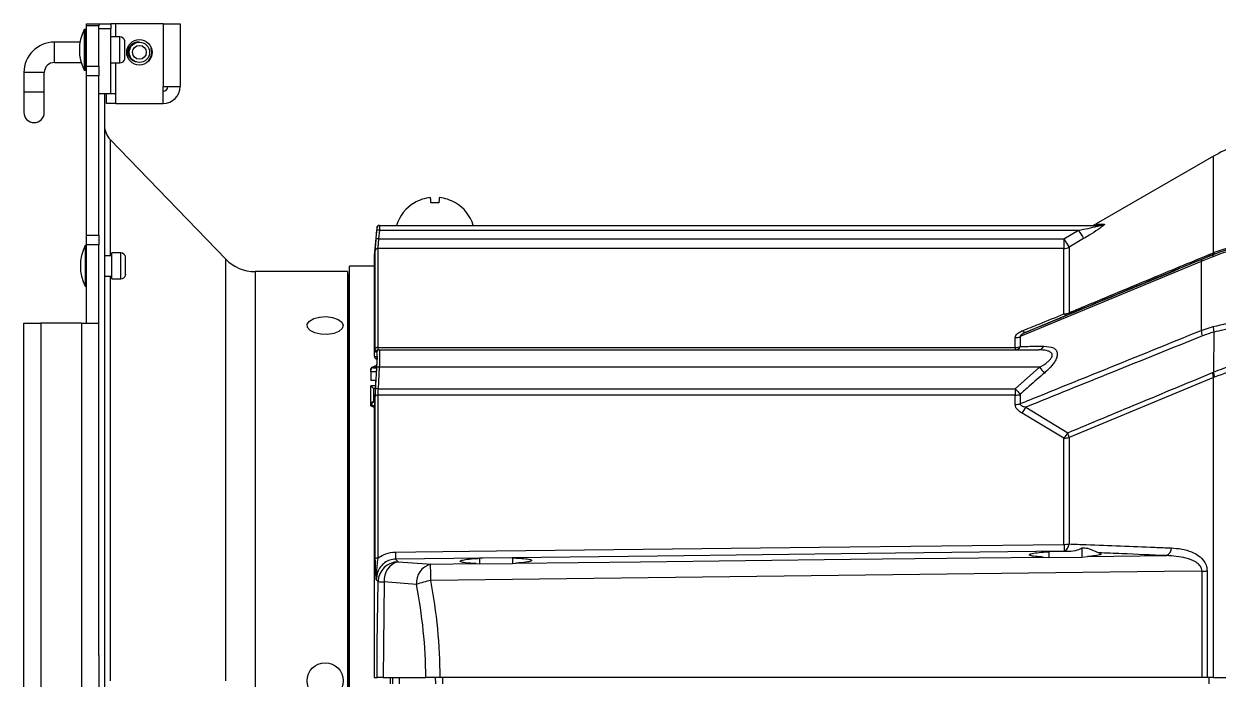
# Model space of a CAD drawing. Extents: x 16.7 to 113.1, y 4.5 to 84.5.
# Drawn here: x 72.34 to 79.68, y 35.92 to 39.95 of the extents above; entities that cross this region are included whole.
import ezdxf

# ---------------------------------------------------------------- set-up
doc = ezdxf.new("R2010")
doc.units = 0
doc.header["$MEASUREMENT"] = 0
doc.layers.add('OBJECT', color=7, linetype='CONTINUOUS')

msp = doc.modelspace()

# ---------------------------------------------------------------- linework, layer by layer
at = {"layer": 'OBJECT'}
for p, q in [((72.7247, 39.9465), (72.7996, 39.9465)), ((72.7247, 39.9337), (72.7247, 39.9465)), ((72.7996, 39.9465), (72.8746, 39.9465)), ((72.7996, 39.9465), (72.7996, 39.9337)), ((72.8746, 39.9465), (72.8746, 39.9165)), ((72.9046, 39.9465), (72.8746, 39.9465)), ((73.1951, 39.9465), (72.9046, 39.9465)), ((72.9046, 39.8665), (72.9046, 39.9465)), ((73.1951, 39.9465), (73.1951, 39.5615)), ((73.1951, 39.9465), (73.3001, 39.9465)), ((73.3001, 39.9465), (73.3001, 39.5615)), ((72.7186, 39.9115), (72.711, 39.9115)), ((72.711, 39.9115), (72.711, 39.6615)), ((72.7186, 39.9115), (72.7186, 39.6615)), ((72.7996, 39.9337), (72.7247, 39.9337)), ((72.7247, 39.6858), (72.7247, 39.9337)), ((72.7996, 39.6858), (72.7996, 39.9337)), ((72.8746, 39.9165), (72.7996, 39.9165)), ((72.8746, 39.5165), (72.8746, 39.9165)), ((72.6848, 39.834), (72.5271, 39.834)), ((72.5271, 39.709), (72.5271, 39.834)), ((72.7247, 39.849), (72.7186, 39.849)), ((72.9296, 39.8665), (72.8746, 39.8665)), ((72.9296, 39.7065), (72.9296, 39.8665)), ((72.9591, 39.8415), (72.9591, 39.7858)), ((72.9962, 39.804), (72.9876, 39.804)), ((72.9876, 39.7794), (72.9876, 39.804)), ((73.0496, 39.834), (73.0316, 39.834)), ((73.1198, 39.804), (73.1197, 39.804)), ((73.1205, 39.804), (73.12, 39.804)), ((72.7186, 39.724), (72.7247, 39.724)), ((72.9591, 39.7858), (72.9591, 39.7315)), ((72.9716, 39.7733), (72.9802, 39.7733)), ((72.9802, 39.7733), (72.9815, 39.7806)), ((72.9876, 39.7458), (72.9876, 39.7636)), ((72.9876, 39.7452), (72.9876, 39.7453)), ((72.9916, 39.739), (72.9915, 39.739)), ((72.9962, 39.739), (72.9917, 39.739)), ((73.1175, 39.739), (73.1144, 39.739)), ((73.1183, 39.739), (73.1181, 39.739)), ((73.1205, 39.739), (73.1187, 39.739)), ((72.5271, 39.709), (72.6919, 39.709)), ((72.711, 39.6615), (72.7186, 39.6615)), ((72.7186, 39.709), (72.7247, 39.709)), ((72.7247, 39.6858), (72.7996, 39.6858)), ((72.7247, 39.6269), (72.7247, 39.6858)), ((72.7996, 39.6858), (72.7996, 39.6269)), ((72.8746, 39.7065), (72.9296, 39.7065)), ((72.9046, 39.5165), (72.9046, 39.7065)), ((72.3396, 39.6465), (72.3396, 39.5265)), ((72.4646, 39.6465), (72.3396, 39.6465)), ((72.4646, 39.5265), (72.4646, 39.6465)), ((72.7996, 39.6269), (72.7247, 39.6269)), ((72.7247, 38.6471), (72.7247, 39.6269)), ((72.7996, 38.6471), (72.7996, 39.6269)), ((72.3396, 39.5265), (72.3396, 39.4015)), ((72.4646, 39.5265), (72.3396, 39.5265)), ((72.4646, 39.4015), (72.4646, 39.5265)), ((72.8746, 39.5165), (72.7996, 39.5165)), ((72.8356, 39.5165), (72.8356, 32.1465)), ((72.8476, 39.4565), (72.8476, 39.5165)), ((72.9046, 39.5165), (72.8746, 39.5165)), ((72.9046, 39.4565), (72.9046, 39.5165)), ((73.1951, 39.4565), (73.1951, 39.5615)), ((73.1951, 39.5615), (73.3001, 39.5615)), ((72.9046, 39.4565), (72.8476, 39.4565)), ((72.9046, 39.4565), (73.1951, 39.4565)), ((73.5815, 38.4988), (72.8707, 39.2347)), ((72.8707, 39.2347), (72.8707, 38.5202)), ((79.6532, 39.1325), (78.9317, 38.716)), ((79.6532, 38.5392), (79.6532, 39.1325)), ((74.5085, 38.6929), (74.4937, 38.5228)), ((74.5262, 38.7065), (78.9511, 38.7065)), ((72.7247, 38.6471), (72.7996, 38.6471)), ((72.7247, 38.5873), (72.7247, 38.6471)), ((72.7996, 38.6471), (72.7996, 38.5873)), ((74.5251, 38.6773), (74.5206, 38.6243)), ((74.5206, 38.6243), (78.7341, 38.6243)), ((74.5251, 38.6773), (78.8238, 38.6773)), ((78.7341, 38.6243), (78.8238, 38.6773)), ((78.7341, 38.6243), (78.7341, 38.565)), ((78.8548, 38.6261), (78.7651, 38.5732)), ((72.7247, 38.5827), (72.7171, 38.5827)), ((72.7171, 38.5827), (72.7171, 38.3327)), ((72.7247, 38.1065), (72.7247, 38.5873)), ((72.7996, 38.5873), (72.7247, 38.5873)), ((72.7996, 38.1065), (72.7996, 38.5873)), ((74.5002, 37.9461), (74.5002, 38.5516)), ((74.5152, 38.565), (74.5152, 37.9565)), ((78.7341, 38.565), (74.5152, 38.565)), ((78.7341, 38.1629), (78.7341, 38.565)), ((78.7651, 38.5732), (78.7651, 38.1698)), ((79.66, 38.542), (79.7841, 38.5835)), ((72.8807, 38.5202), (72.8356, 38.5202)), ((72.9357, 38.5377), (72.8807, 38.5377)), ((72.8807, 38.3777), (72.8807, 38.5377)), ((72.9357, 38.3777), (72.9357, 38.5377)), ((72.9652, 38.4069), (72.9652, 38.5127)), ((73.5815, 35.9065), (73.5815, 38.4988)), ((74.4936, 38.5215), (74.4936, 37.9174)), ((74.4937, 38.5228), (74.4937, 37.9184)), ((79.5782, 38.4846), (78.4651, 38.023)), ((79.6498, 38.5142), (79.5782, 38.4846)), ((79.5782, 38.4846), (79.5782, 38.061)), ((79.6532, 38.5392), (79.66, 38.542)), ((79.6532, 38.5287), (79.6532, 38.5287)), ((72.9652, 38.4069), (72.9652, 38.4027)), ((74.3286, 38.4225), (73.7613, 38.4225)), ((73.7613, 38.4225), (73.7613, 33.3905)), ((74.3286, 38.4225), (74.3286, 33.3905)), ((74.3384, 38.3664), (74.3416, 38.4564)), ((74.4936, 38.4564), (74.3416, 38.4564)), ((74.3416, 33.3566), (74.3416, 38.4564)), ((72.7171, 38.3327), (72.7247, 38.3327)), ((72.8356, 38.3952), (72.8807, 38.3952)), ((72.8707, 38.3952), (72.8707, 35.9065)), ((72.8807, 38.3777), (72.9357, 38.3777)), ((74.3286, 38.3664), (74.3384, 38.3664)), ((74.3384, 33.4466), (74.3384, 38.3664)), ((72.3397, 33.7065), (72.3397, 38.1065)), ((72.3397, 38.1065), (72.4446, 38.1065)), ((72.4446, 38.1065), (72.4446, 33.7065)), ((72.6947, 38.1065), (72.4446, 38.1065)), ((72.6947, 38.1065), (72.6947, 33.7065)), ((72.6947, 38.1065), (72.7996, 38.1065)), ((72.7996, 36.061), (72.7996, 38.1065)), ((78.7579, 38.1573), (78.502, 38.0508)), ((79.5782, 38.061), (79.652, 38.0853)), ((79.655, 38.0506), (79.6533, 37.8042)), ((78.4341, 37.9565), (78.4341, 38.0165)), ((78.4651, 38.023), (78.4651, 37.9628)), ((74.495, 37.9013), (74.5115, 37.9009)), ((74.5115, 37.9009), (74.495, 37.6184)), ((74.5031, 37.887), (74.5104, 37.8834)), ((74.5106, 37.8868), (74.5031, 37.887)), ((74.5152, 37.9565), (78.4341, 37.9565)), ((74.5168, 37.9415), (74.5243, 37.9415)), ((74.5243, 37.9415), (78.5792, 37.9415)), ((78.4341, 37.9565), (78.4341, 37.9415)), ((74.4731, 37.8253), (74.473, 37.8247)), ((74.473, 37.8168), (74.473, 37.8247)), ((74.473, 37.8072), (74.473, 37.8168)), ((74.5082, 37.8446), (74.4791, 37.8335)), ((74.488, 37.8318), (74.5074, 37.8318)), ((74.4882, 37.8329), (74.4907, 37.8331)), ((74.4907, 37.8318), (74.4907, 37.8331)), ((74.4907, 37.8331), (74.5075, 37.8331)), ((74.5244, 37.8344), (74.5167, 37.702)), ((78.5832, 37.8344), (74.5244, 37.8344)), ((78.4341, 37.702), (78.5832, 37.8344)), ((74.473, 37.8072), (74.473, 37.7524)), ((74.506, 37.8072), (74.473, 37.8072)), ((74.5028, 37.7524), (74.473, 37.7524)), ((79.6532, 37.7714), (78.7651, 37.4035)), ((79.6598, 37.7741), (79.6532, 37.7714)), ((79.6532, 35.9265), (79.6532, 37.7714)), ((74.5009, 37.7194), (74.473, 37.7194)), ((74.473, 37.6149), (74.473, 37.7194)), ((74.488, 37.7044), (74.488, 37.6225)), ((74.5, 37.7044), (74.488, 37.7044)), ((74.5167, 37.702), (78.4341, 37.702)), ((78.4341, 37.702), (78.4341, 37.6628)), ((78.4651, 37.6682), (78.4651, 37.6109)), ((74.473, 37.6061), (74.473, 37.6149)), ((74.473, 37.6061), (74.4731, 37.6066)), ((74.473, 37.599), (74.473, 37.6061)), ((74.4756, 37.6033), (74.4755, 37.603)), ((74.4755, 37.603), (74.4755, 37.5957)), ((74.4861, 37.6225), (74.488, 37.6225)), ((74.488, 37.6225), (74.4907, 37.6225)), ((74.4907, 37.6192), (74.4882, 37.6194)), ((74.4907, 37.6225), (74.4907, 37.6192)), ((74.4907, 37.6225), (74.4952, 37.6225)), ((74.4951, 37.6192), (74.4907, 37.6192)), ((74.5002, 36.6564), (74.5002, 37.6539)), ((74.5152, 37.6628), (74.5152, 36.6602)), ((78.4341, 37.6628), (74.5152, 37.6628)), ((78.4341, 37.6057), (78.4341, 37.6628)), ((74.4936, 37.573), (74.4936, 35.9266)), ((74.4937, 37.5739), (74.4937, 35.9265)), ((78.7341, 37.3989), (78.4761, 37.553)), ((78.5003, 37.5897), (78.7583, 37.432)), ((78.7341, 36.7452), (78.7341, 37.3989)), ((78.7651, 37.4035), (78.7651, 36.7478)), ((78.8447, 36.7218), (78.8442, 36.666)), ((74.6252, 36.6544), (74.6406, 36.6385)), ((75.3442, 36.6622), (75.1403, 36.6599)), ((75.1403, 36.6599), (75.1406, 36.6253)), ((75.3442, 36.6622), (75.3439, 36.6275)), ((78.6069, 36.6672), (78.6402, 36.6638)), ((78.7637, 36.7015), (78.6399, 36.7)), ((78.6399, 36.7), (78.6402, 36.6639)), ((78.6402, 36.6638), (78.8442, 36.666)), ((78.7637, 36.7015), (78.7348, 36.7027)), ((78.8442, 36.666), (78.8786, 36.6704)), ((78.8786, 36.6704), (79.3639, 36.676)), ((78.9476, 36.6936), (78.9603, 36.6899)), ((74.8399, 36.6233), (75.1209, 36.6266)), ((75.1209, 36.6266), (75.1406, 36.6253)), ((75.1406, 36.6253), (75.3439, 36.6275)), ((75.3439, 36.6275), (75.3646, 36.6294)), ((79.5828, 35.9265), (79.5828, 36.5804)), ((79.6138, 36.5821), (79.6138, 35.9265)), ((74.5175, 36.5163), (74.5064, 36.5279)), ((74.5536, 36.514), (74.5474, 35.9265)), ((72.7996, 36.061), (72.7996, 35.752)), ((74.4937, 35.9265), (74.5113, 35.9265)), ((74.5474, 35.9265), (74.8105, 35.9265)), ((74.5941, 35.8865), (74.5926, 35.9265)), ((74.6086, 35.8865), (74.6072, 35.9265)), ((74.6492, 35.8865), (74.6482, 35.9265)), ((74.8714, 35.8865), (74.8704, 35.9265)), ((79.5828, 35.9265), (74.8989, 35.9265)), ((74.9143, 35.8865), (74.9143, 35.9265)), ((79.6532, 35.9265), (79.6138, 35.9265)), ((79.6266, 35.8865), (79.6262, 35.9265))]:
    msp.add_line(p, q, dxfattribs=at)
at = {"layer": 'OBJECT', "flags": 128}
for points in [[(74.7401, 38.8466), (74.7401, 38.8465), (74.7403, 38.8463), (74.7405, 38.846), (74.7408, 38.8456)], [(74.8422, 38.8456), (74.8418, 38.852), (74.8413, 38.8578), (74.841, 38.8629), (74.8406, 38.8674), (74.8403, 38.8712), (74.8401, 38.8743), (74.8399, 38.8768), (74.8398, 38.8786)], [(74.8934, 38.8786), (74.8932, 38.8768), (74.893, 38.8743), (74.8928, 38.8712), (74.8925, 38.8674), (74.8922, 38.8629), (74.8918, 38.8578), (74.8914, 38.852), (74.8909, 38.8456)], [(74.9923, 38.8456), (74.9926, 38.846), (74.9929, 38.8463), (74.993, 38.8465), (74.9931, 38.8466)], [(74.5056, 38.6252), (74.5082, 38.6551), (74.5102, 38.6782)], [(79.6498, 38.5142), (79.6496, 38.5171), (79.6496, 38.5197), (79.6498, 38.5221), (79.6502, 38.5241), (79.6507, 38.5257), (79.6514, 38.5271), (79.6522, 38.528), (79.6532, 38.5287)], [(74.3025, 38.0927), (74.2964, 38.0727), (74.2761, 38.0551), (74.2445, 38.0424), (74.2056, 38.0362), (74.1649, 38.0373), (74.1278, 38.0457), (74.0993, 38.0602), (74.0832, 38.0788), (74.0818, 38.099), (74.0952, 38.1182), (74.1216, 38.1336), (74.1575, 38.1432), (74.198, 38.1458), (74.2376, 38.1409), (74.271, 38.1293), (74.2936, 38.1125), (74.3025, 38.0927)], [(74.488, 37.7044), (74.4854, 37.707), (74.4829, 37.7095), (74.4805, 37.7119), (74.4784, 37.714), (74.4766, 37.7159), (74.4751, 37.7174), (74.4739, 37.7185), (74.4733, 37.7192), (74.473, 37.7194)], [(74.488, 37.6225), (74.4881, 37.6221), (74.4881, 37.6216), (74.4881, 37.6212), (74.4881, 37.6208), (74.4882, 37.6204), (74.4882, 37.6201), (74.4882, 37.6197), (74.4882, 37.6194)], [(74.6245, 36.698), (74.7485, 36.6994), (75.2445, 36.7051), (77.2283, 36.7279), (78.7341, 36.7452)], [(78.7348, 36.7027), (77.5261, 36.6885), (76.2351, 36.6733), (74.6252, 36.6544)], [(74.6406, 36.6385), (74.8171, 36.6251), (74.8399, 36.6233)], [(75.3646, 36.6294), (76.1309, 36.6384), (77.4219, 36.6534), (78.6069, 36.6672)], [(79.5828, 36.5804), (79.3495, 36.5776), (78.3495, 36.5654), (74.8413, 36.5229)], [(74.7529, 36.4988), (74.5764, 36.5122), (74.5536, 36.514)]]:
    msp.add_lwpolyline(points, dxfattribs=at)
at = {"layer": 'OBJECT'}
for centre, radius in [((73.0496, 39.7715), 0.078), ((73.0496, 39.7715), 0.0625), ((73.0496, 39.7715), 0.0425), ((74.1916, 35.9065), 0.111)]:
    msp.add_circle(centre, radius, dxfattribs=at)
for centre, radius, start, end in [((72.9523, 39.7865), 0.2717, 152.61209, 207.38791), ((72.5271, 39.6465), 0.1875, 90, 180), ((72.9296, 39.8365), 0.03, 9.59407, 90), ((72.9296, 39.7365), 0.03, 270, 350.40593), ((72.5271, 39.6465), 0.0625, 90, 180), ((73.1951, 39.5615), 0.03, 270, 360), ((73.1951, 39.5615), 0.105, 270, 360), ((72.4021, 39.4015), 0.0625, 180, 0), ((72.9606, 39.3215), 0.125, 180, 224.00773), ((80.1532, 38.2665), 1, 111.65905, 120), ((74.8666, 38.6348), 0.2466, 120.85713, 163.11575), ((74.8665, 38.6331), 0.2469, 96.217, 120.60291), ((74.8666, 38.5373), 0.3092, 85.48851, 94.51149), ((74.8666, 38.6331), 0.2469, 59.39685, 83.78323), ((74.8666, 38.6348), 0.2466, 16.88425, 59.14287), ((74.5235, 38.6915), 0.015, 90, 174.25644), ((74.5262, 38.6915), 0.015, 90.00329, 175.05528), ((78.8987, 38.7685), 0.062, 270.00008, 302.09769), ((78.951, 38.7653), 0.0588, 270.05507, 301.87338), ((74.5042, 38.477), 0.1482, 83.66565, 89.45368), ((74.5088, 38.5301), 0.1481, 83.65992, 89.45381), ((80.1027, 39.4188), 1.5824, 210.13644, 212.3021), ((80.1861, 39.4673), 1.5748, 210.11134, 212.28877), ((72.9584, 38.4577), 0.2717, 152.61209, 207.38791), ((74.515, 38.5501), 0.0149, 89.56409, 174.44786), ((78.7341, 38.6278), 0.0628, 269.9744, 299.53319), ((72.9357, 38.5077), 0.03, 9.59407, 90), ((73.7613, 38.6725), 0.25, 224.00773, 270), ((74.5086, 38.5215), 0.015, 175, 180), ((79.5953, 38.4865), 0.0172, 124.78577, 186.36968), ((79.6376, 38.5389), 0.0155, 302.04018, 1.1252), ((79.645, 38.5414), 0.015, 302.85016, 2.47868), ((72.9357, 38.4077), 0.03, 270, 350.40593), ((78.7344, 38.2345), 0.0717, 269.7956, 295.4029), ((78.751, 38.1814), 0.025, 227.7289, 286.18252), ((78.7503, 38.1701), 0.0149, 301.14755, 358.96369), ((78.4967, 38.0744), 0.0242, 220.44631, 282.83345), ((79.7031, 38.0694), 0.1253, 183.86964, 199.51526), ((79.7796, 38.0786), 0.1278, 176.98993, 192.67013), ((78.4344, 38.0924), 0.0758, 269.75152, 293.85957), ((78.4313, 37.9789), 0.0375, 274.38777, 334.61745), ((78.4345, 38.0342), 0.0777, 269.7356, 293.22176), ((78.5759, 37.9786), 0.0373, 275.04575, 336.9069), ((74.51, 37.9003), 0.015, 176.18882, 242.58832), ((74.5137, 37.9426), 0.014, 84.21046, 165.34613), ((74.5168, 37.9265), 0.015, 90.04232, 176.32872), ((74.5243, 37.9265), 0.015, 90.04775, 176.44455), ((74.488, 37.8168), 0.015, 90, 180), ((74.4882, 37.8301), 0.00442, 133.39824, 144.65982), ((74.4868, 37.8265), 0.00619, 95.11838, 99.84932), ((74.4856, 37.8328), 0.00265, 339.14126, 2.84619), ((74.5064, 37.5872), 0.2478, 85.81927, 89.27767), ((81.3923, 40.2756), 3.7216, 220.99188, 221.71423), ((79.5224, 37.757), 0.1315, 6.28726, 19.71214), ((79.5287, 37.7615), 0.1317, 5.47923, 18.9113), ((74.4992, 37.4541), 0.2484, 85.95726, 89.40708), ((81.1938, 40.2034), 3.7246, 222.18989, 222.89518), ((78.4346, 37.7518), 0.089, 269.68801, 290.05029), ((74.4766, 37.6064), 0.00355, 185.38826, 253.07088), ((74.4768, 37.6069), 0.0038, 185.1589, 250.16914), ((74.4729, 37.6095), 0.0151, 35.92606, 39.45333), ((74.486, 37.6113), 0.00827, 88.64251, 92.15325), ((74.5132, 37.649), 0.0139, 82.07833, 159.42282), ((78.4346, 37.6973), 0.0917, 269.68227, 289.42713), ((78.3548, 37.6594), 0.1613, 318.74115, 334.39211), ((78.6089, 37.5158), 0.1713, 316.97144, 330.72483), ((78.7347, 37.502), 0.1032, 269.67385, 287.14428), ((78.6329, 37.387), 0.1332, 7.07845, 19.72087), ((78.7349, 36.9239), 0.1787, 269.75699, 279.74238), ((81.8154, 36.7751), 3.0815, 180.55467, 181.34568), ((78.7146, 36.749), 0.0505, 293.57145, 358.66172), ((79.3421, 36.7233), 0.052, 294.69602, 0.24693), ((74.5121, 36.641), 0.0194, 80.95154, 127.69502), ((74.6431, 36.5129), 0.1256, 91.12927, 178.4583), ((74.6734, 36.523), 0.1201, 105.85118, 184.28705), ((78.0173, 36.7312), 3.3929, 180.56018, 181.29686), ((74.8727, 36.5078), 0.1201, 105.85045, 184.28779), ((62.1022, 36.3924), 12.7398, 0.58705, 1.03862), ((79.5836, 36.8413), 0.261, 269.82419, 276.64542), ((74.5607, 36.9096), 0.3957, 263.7362, 268.98096), ((74.9323, 36.0153), 0.5157, 100.1664, 110.35877), ((71.7406, 35.9065), 3.07, 0.37327, 11.12472)]:
    msp.add_arc(centre, radius, start, end, dxfattribs=at)
for centre, major_axis, ratio, start_param, end_param in [((74.2302, 35.9085), (4.3755, 2.0916), 0.34326, 1.345501, 1.349396), ((74.2002, 35.9085), (4.3597, -2.0687), 0.341999, 1.66514, 1.6693), ((74.2227, 35.8993), (4.3768, -2.0768), 0.341999, 1.670454, 1.674625), ((71.829, 35.9065), (0, 3.195), 0.960876, 4.718649, 4.906552)]:
    msp.add_ellipse(centre, major_axis=major_axis, ratio=ratio, start_param=start_param, end_param=end_param, dxfattribs=at)
for points, knots in [([(72.9803, 39.7718), (72.9807, 39.7784), (72.9815, 39.7921), (72.9913, 39.8106), (73.0063, 39.8254), (73.0253, 39.8338), (73.0408, 39.8367), (73.0485, 39.8346), (73.0497, 39.8343)], [0, 0, 0, 0, 0.185806, 0.382945, 0.575814, 0.773031, 0.966531, 1, 1, 1, 1]), ([(73.1065, 39.7193), (73.1118, 39.7271), (73.1224, 39.7426), (73.128, 39.7704), (73.1243, 39.7882), (73.1225, 39.7967)], [0, 0, 0, 0, 0.341733, 0.683562, 1, 1, 1, 1]), ([(73.0318, 39.7128), (73.0301, 39.7129), (73.0232, 39.7132), (73.0111, 39.7191), (72.9959, 39.7302), (72.9859, 39.7454), (72.9809, 39.7605), (72.9804, 39.769), (72.9802, 39.7733)], [0, 0, 0, 0, 0.057154, 0.237974, 0.453016, 0.707086, 0.850269, 1, 1, 1, 1]), ([(74.5112, 38.6928), (74.5111, 38.6928), (74.5105, 38.6928), (74.5089, 38.6928), (74.5092, 38.6928), (74.5094, 38.6928)], [0, 0, 0, 0, 0.071856, 0.359279, 1, 1, 1, 1]), ([(74.5102, 38.6782), (74.5103, 38.6798), (74.5106, 38.6832), (74.511, 38.6877), (74.5112, 38.6909), (74.5113, 38.6926), (74.5113, 38.6927), (74.5112, 38.6928)], [0, 0, 0, 0, 0.219082, 0.438182, 0.656825, 0.874764, 1, 1, 1, 1]), ([(74.5262, 38.7065), (74.5262, 38.7061), (74.5262, 38.7055), (74.526, 38.7003), (74.5258, 38.6927), (74.5254, 38.6845), (74.5252, 38.6792), (74.5251, 38.6773)], [0, 0, 0, 0, 0.218059, 0.436117, 0.654231, 0.872516, 1, 1, 1, 1]), ([(78.8238, 38.6773), (78.8434, 38.6811), (78.8825, 38.6888), (78.9244, 38.6977), (78.9457, 38.7034), (78.9497, 38.7046), (78.952, 38.7055), (78.9529, 38.706), (78.9527, 38.7064), (78.9519, 38.7065), (78.9512, 38.7065), (78.9511, 38.7065)], [0, 0, 0, 0, 0.41911, 0.839951, 0.880199, 0.924728, 0.942601, 0.960653, 0.976828, 0.994027, 1, 1, 1, 1]), ([(78.9821, 38.7153), (78.983, 38.715), (78.9849, 38.7144), (78.9799, 38.7087), (78.9669, 38.6979), (78.9367, 38.6766), (78.8969, 38.6512), (78.8662, 38.6328), (78.8548, 38.6261)], [0, 0, 0, 0, 0.0872967, 0.1745381, 0.2847023, 0.4644366, 0.8023505, 1, 1, 1, 1]), ([(78.9324, 38.7148), (78.9337, 38.7148), (78.9363, 38.7149), (78.9672, 38.7152), (78.9821, 38.7153)], [0, 0, 0, 0, 0.5172286, 1, 1, 1, 1]), ([(74.5002, 38.5516), (74.5003, 38.554), (74.5004, 38.5588), (74.5016, 38.5761), (74.5034, 38.5987), (74.5049, 38.6163), (74.5056, 38.6252)], [0, 0, 0, 0, 0.24726, 0.494506, 0.742148, 1, 1, 1, 1]), ([(74.5206, 38.6243), (74.5198, 38.6173), (74.5184, 38.6034), (74.5166, 38.5852), (74.5154, 38.571), (74.5152, 38.567), (74.5152, 38.565)], [0, 0, 0, 0, 0.249667, 0.499371, 0.748128, 1, 1, 1, 1]), ([(79.7841, 38.5603), (79.781, 38.5595), (79.735, 38.5471), (79.6909, 38.5301), (79.6498, 38.5142)], [0, 0, 0, 0, 0.0663721, 1, 1, 1, 1]), ([(79.6532, 38.5287), (79.6532, 38.5287), (79.6934, 38.5437), (79.7364, 38.5609), (79.7812, 38.5732), (79.7841, 38.574)], [0, 0, 0, 0, 0.000018, 0.935388, 1, 1, 1, 1]), ([(78.502, 38.0508), (78.6778, 38.1239), (79.0389, 38.2742), (79.4, 38.4238), (79.5855, 38.5006)], [0, 0, 0, 0, 0.486656, 1, 1, 1, 1]), ([(79.6459, 38.5257), (79.4936, 38.4627), (79.1975, 38.3401), (78.9017, 38.2171), (78.7579, 38.1573)], [0, 0, 0, 0, 0.514049, 1, 1, 1, 1]), ([(78.7651, 38.1698), (78.7959, 38.1827), (78.9692, 38.255), (79.2652, 38.3782), (79.5305, 38.4883), (79.6532, 38.5392)], [0, 0, 0, 0, 0.104198, 0.585846, 1, 1, 1, 1]), ([(79.5855, 38.5006), (79.608, 38.5098), (79.6305, 38.5189), (79.6532, 38.5287), (79.6532, 38.5287)], [0, 0, 0, 0, 0.99997, 1, 1, 1, 1]), ([(79.6532, 38.5287), (79.6532, 38.5287), (79.6507, 38.5277), (79.6483, 38.5267), (79.6459, 38.5257)], [0, 0, 0, 0, 0.000279, 1, 1, 1, 1]), ([(78.4782, 38.0587), (78.5124, 38.0726), (78.5988, 38.1078), (78.6832, 38.1421), (78.7341, 38.1629)], [0, 0, 0, 0, 0.396331, 1, 1, 1, 1]), ([(79.652, 38.0853), (79.7102, 38.0988), (79.8281, 38.1261), (79.9989, 38.1462), (80.1085, 38.1484), (80.1532, 38.1494)], [0, 0, 0, 0, 0.365392, 0.741453, 1, 1, 1, 1]), ([(80.1532, 38.1108), (80.1532, 38.1108), (80.1087, 38.1108), (80.0197, 38.108), (79.8912, 38.0954), (79.7688, 38.0766), (79.6923, 38.0586), (79.655, 38.0506), (79.655, 38.0506)], [0, 0, 0, 0, 0.0000046, 0.2588995, 0.5177956, 0.7589014, 0.9999956, 1, 1, 1, 1]), ([(78.4341, 38.0165), (78.4349, 38.021), (78.4364, 38.03), (78.4497, 38.0443), (78.4652, 38.0532), (78.4766, 38.058), (78.4782, 38.0587)], [0, 0, 0, 0, 0.254854, 0.508629, 0.928591, 1, 1, 1, 1]), ([(78.4651, 37.6109), (78.4961, 37.6234), (78.6701, 37.6937), (79.0411, 37.8434), (79.3812, 37.9812), (79.5782, 38.061)], [0, 0, 0, 0, 0.083466, 0.469044, 1, 1, 1, 1]), ([(78.502, 38.0508), (78.4925, 38.0465), (78.4802, 38.0411), (78.4691, 38.0319), (78.4654, 38.0271), (78.4652, 38.0241), (78.4651, 38.023)], [0, 0, 0, 0, 0.580896, 0.740074, 0.900891, 1, 1, 1, 1]), ([(79.655, 38.0506), (79.655, 38.0506), (79.6315, 38.0439), (79.6083, 38.0357), (79.5851, 38.0276)], [0, 0, 0, 0, 0.000029, 1, 1, 1, 1]), ([(78.4651, 37.9628), (78.4963, 37.963), (78.5444, 37.9635), (78.5931, 37.9638), (78.6102, 37.964)], [0, 0, 0, 0, 0.648493, 1, 1, 1, 1]), ([(79.5851, 38.0276), (79.3996, 37.9526), (79.0379, 37.8063), (78.6763, 37.6606), (78.5003, 37.5897)], [0, 0, 0, 0, 0.513008, 1, 1, 1, 1]), ([(78.6102, 37.964), (78.6314, 37.9626), (78.6614, 37.9608), (78.6867, 37.9408), (78.6945, 37.9203), (78.6904, 37.8938), (78.6736, 37.8609), (78.6463, 37.8282), (78.6236, 37.8076), (78.6142, 37.7992)], [0, 0, 0, 0, 0.269459, 0.38121, 0.493906, 0.593567, 0.708386, 0.879636, 1, 1, 1, 1]), ([(74.4937, 37.9184), (74.4937, 37.9138), (74.4938, 37.9042), (74.4946, 37.9023), (74.495, 37.9013)], [0, 0, 0, 0, 0.4877, 1, 1, 1, 1]), ([(74.4937, 37.9161), (74.4937, 37.9131), (74.4937, 37.9065), (74.4941, 37.9017), (74.4948, 37.8976), (74.4961, 37.8938), (74.4988, 37.89), (74.502, 37.8872), (74.5046, 37.8865), (74.5054, 37.8863)], [0, 0, 0, 0, 0.2402821, 0.5300404, 0.6703038, 0.7734979, 0.8544897, 0.9491126, 1, 1, 1, 1]), ([(74.5019, 37.9275), (74.5014, 37.9282), (74.5005, 37.9298), (74.5003, 37.9405), (74.5002, 37.9461)], [0, 0, 0, 0, 0.474046, 1, 1, 1, 1]), ([(74.5094, 37.9274), (74.5088, 37.9274), (74.5062, 37.9274), (74.5038, 37.9274), (74.5019, 37.9275)], [0, 0, 0, 0, 0.2377672, 1, 1, 1, 1]), ([(74.5095, 37.835), (74.51, 37.8456), (74.5112, 37.8666), (74.5118, 37.8945), (74.5116, 37.9153), (74.5107, 37.926), (74.5097, 37.927), (74.5094, 37.9274)], [0, 0, 0, 0, 0.2168, 0.433617, 0.650078, 0.866405, 1, 1, 1, 1]), ([(74.5152, 37.9565), (74.5152, 37.9525), (74.5154, 37.9445), (74.5162, 37.9416), (74.5168, 37.9415), (74.5168, 37.9415)], [0, 0, 0, 0, 0.471916, 0.943784, 1, 1, 1, 1]), ([(74.5243, 37.9415), (74.5249, 37.9403), (74.526, 37.9379), (74.5267, 37.9191), (74.5266, 37.8915), (74.5257, 37.8615), (74.5248, 37.8419), (74.5244, 37.8344)], [0, 0, 0, 0, 0.216872, 0.433758, 0.650331, 0.86677, 1, 1, 1, 1]), ([(78.5832, 37.8344), (78.6007, 37.8447), (78.6241, 37.8586), (78.6482, 37.881), (78.6584, 37.8947), (78.6624, 37.9073), (78.661, 37.9177), (78.6529, 37.9278), (78.631, 37.938), (78.6041, 37.9412), (78.5838, 37.9414), (78.5792, 37.9415)], [0, 0, 0, 0, 0.248555, 0.333335, 0.418737, 0.477068, 0.535602, 0.604493, 0.713168, 0.934337, 1, 1, 1, 1]), ([(79.6533, 37.8042), (79.6533, 37.8042), (79.6913, 37.8205), (79.7716, 37.8485), (79.8965, 37.879), (80.0246, 37.897), (80.1103, 37.901), (80.1532, 37.901), (80.1532, 37.901)], [0, 0, 0, 0, 0.000005, 0.254675, 0.509348, 0.754672, 0.999996, 1, 1, 1, 1]), ([(74.4792, 37.8334), (74.4781, 37.833), (74.476, 37.832), (74.4738, 37.8291), (74.473, 37.8263), (74.4731, 37.8247), (74.4731, 37.8244)], [0, 0, 0, 0, 0.283229, 0.597187, 0.919716, 1, 1, 1, 1]), ([(74.4846, 37.8327), (74.4828, 37.8326), (74.4793, 37.8326), (74.4755, 37.8306), (74.4735, 37.8279), (74.4732, 37.826), (74.4731, 37.8253)], [0, 0, 0, 0, 0.303899, 0.585798, 0.849412, 1, 1, 1, 1]), ([(74.4792, 37.8334), (74.4799, 37.8336), (74.4816, 37.8342), (74.4838, 37.8337), (74.4852, 37.8333)], [0, 0, 0, 0, 0.407882, 1, 1, 1, 1]), ([(74.4857, 37.8326), (74.4857, 37.8326), (74.4857, 37.8326), (74.4857, 37.8326), (74.4854, 37.8327), (74.4851, 37.8327), (74.4848, 37.8327), (74.4846, 37.8327)], [0, 0, 0, 0, 0.032624, 0.075067, 0.183544, 0.63862, 1, 1, 1, 1]), ([(74.4852, 37.8333), (74.4854, 37.8332), (74.4858, 37.8331), (74.4861, 37.8329), (74.4862, 37.8327), (74.4862, 37.8327)], [0, 0, 0, 0, 0.506929, 0.825508, 1, 1, 1, 1]), ([(74.4861, 37.8317), (74.4861, 37.8317), (74.4861, 37.8317), (74.4859, 37.8319), (74.4858, 37.8323), (74.4857, 37.8326)], [0, 0, 0, 0, 0.1241767, 0.4682507, 1, 1, 1, 1]), ([(74.4862, 37.8327), (74.4862, 37.8324), (74.4863, 37.8319), (74.4862, 37.8317), (74.4862, 37.8317), (74.4861, 37.8317)], [0, 0, 0, 0, 0.533208, 0.874652, 1, 1, 1, 1]), ([(74.4862, 37.8327), (74.4863, 37.8327), (74.4869, 37.8328), (74.4876, 37.8328), (74.4882, 37.8329)], [0, 0, 0, 0, 0.026981, 1, 1, 1, 1]), ([(74.5018, 37.7026), (74.5024, 37.7125), (74.5049, 37.7567), (74.5075, 37.8009), (74.5095, 37.835)], [0, 0, 0, 0, 0.2260629, 1, 1, 1, 1]), ([(80.1532, 37.8659), (80.0983, 37.864), (79.9869, 37.8601), (79.8188, 37.8299), (79.714, 37.7932), (79.6598, 37.7741)], [0, 0, 0, 0, 0.319105, 0.647495, 1, 1, 1, 1]), ([(78.6142, 37.7992), (78.5829, 37.7721), (78.5329, 37.7288), (78.4836, 37.6847), (78.4651, 37.6682)], [0, 0, 0, 0, 0.624895, 1, 1, 1, 1]), ([(78.7583, 37.432), (78.9022, 37.492), (79.198, 37.6153), (79.4942, 37.7382), (79.6463, 37.8014)], [0, 0, 0, 0, 0.486388, 1, 1, 1, 1]), ([(79.6463, 37.8014), (79.6486, 37.8023), (79.651, 37.8032), (79.6533, 37.8042), (79.6533, 37.8042)], [0, 0, 0, 0, 0.999705, 1, 1, 1, 1]), ([(74.5002, 37.6539), (74.5003, 37.661), (74.5004, 37.6756), (74.5013, 37.6934), (74.5018, 37.7026)], [0, 0, 0, 0, 0.488114, 1, 1, 1, 1]), ([(74.5167, 37.702), (74.5163, 37.695), (74.5154, 37.6806), (74.5152, 37.6688), (74.5152, 37.6628)], [0, 0, 0, 0, 0.487924, 1, 1, 1, 1]), ([(74.473, 37.6149), (74.473, 37.6149), (74.4731, 37.6158), (74.4736, 37.6175), (74.4759, 37.6196), (74.4793, 37.6213), (74.4829, 37.6222), (74.4853, 37.6224), (74.4861, 37.6225)], [0, 0, 0, 0, 0.0093253, 0.244799, 0.4755779, 0.6850129, 0.8833323, 1, 1, 1, 1]), ([(74.4846, 37.6191), (74.4834, 37.619), (74.4808, 37.6188), (74.4772, 37.618), (74.4744, 37.6169), (74.4732, 37.6158), (74.473, 37.6151), (74.473, 37.6149), (74.473, 37.6149)], [0, 0, 0, 0, 0.173995, 0.393166, 0.630058, 0.892572, 0.990006, 1, 1, 1, 1]), ([(74.4755, 37.5957), (74.4751, 37.596), (74.4742, 37.5965), (74.4732, 37.5976), (74.4731, 37.5985), (74.473, 37.599)], [0, 0, 0, 0, 0.322154, 0.644283, 1, 1, 1, 1]), ([(74.4731, 37.6066), (74.4733, 37.6077), (74.4738, 37.61), (74.4763, 37.6135), (74.48, 37.6167), (74.483, 37.6183), (74.4846, 37.6191)], [0, 0, 0, 0, 0.242435, 0.484564, 0.734498, 1, 1, 1, 1]), ([(74.4852, 37.6184), (74.4837, 37.617), (74.4808, 37.6145), (74.4776, 37.6099), (74.4759, 37.606), (74.4756, 37.6041), (74.4756, 37.6033)], [0, 0, 0, 0, 0.3030535, 0.58492, 0.8486084, 1, 1, 1, 1]), ([(74.4846, 37.6191), (74.4847, 37.6191), (74.485, 37.6192), (74.4852, 37.6193), (74.4854, 37.6193), (74.4856, 37.6194), (74.4856, 37.6194), (74.4857, 37.6195), (74.4857, 37.6195), (74.4857, 37.6195), (74.4857, 37.6195)], [0, 0, 0, 0, 0.330606, 0.551993, 0.701338, 0.803088, 0.90361, 0.945128, 0.979379, 1, 1, 1, 1]), ([(74.4862, 37.6195), (74.4862, 37.6194), (74.486, 37.619), (74.4856, 37.6187), (74.4852, 37.6184), (74.4852, 37.6184)], [0, 0, 0, 0, 0.264183, 0.866011, 1, 1, 1, 1]), ([(74.4857, 37.6195), (74.4858, 37.62), (74.4859, 37.6208), (74.4861, 37.6219), (74.4861, 37.6223), (74.4861, 37.6225)], [0, 0, 0, 0, 0.531727, 0.875865, 1, 1, 1, 1]), ([(74.4861, 37.6225), (74.4862, 37.6223), (74.4862, 37.6219), (74.4863, 37.6208), (74.4862, 37.62), (74.4862, 37.6195)], [0, 0, 0, 0, 0.125203, 0.466815, 1, 1, 1, 1]), ([(74.4882, 37.6194), (74.4876, 37.6194), (74.4869, 37.6195), (74.4863, 37.6195), (74.4862, 37.6195)], [0, 0, 0, 0, 0.97304, 1, 1, 1, 1]), ([(74.495, 37.6184), (74.4946, 37.6103), (74.4938, 37.5941), (74.4937, 37.5807), (74.4937, 37.5739)], [0, 0, 0, 0, 0.494003, 1, 1, 1, 1]), ([(78.4761, 37.553), (78.4676, 37.5583), (78.4523, 37.5679), (78.437, 37.5866), (78.435, 37.5995), (78.4341, 37.6057)], [0, 0, 0, 0, 0.395776, 0.712488, 1, 1, 1, 1]), ([(78.4651, 37.6109), (78.4653, 37.6091), (78.4656, 37.6057), (78.4696, 37.6004), (78.4804, 37.5936), (78.4921, 37.5913), (78.5003, 37.5897)], [0, 0, 0, 0, 0.128042, 0.255392, 0.479322, 1, 1, 1, 1]), ([(78.8447, 36.7218), (78.8353, 36.717), (78.8101, 36.7042), (78.7816, 36.7025), (78.7637, 36.7015)], [0, 0, 0, 0, 0.372319, 1, 1, 1, 1]), ([(78.7651, 36.7478), (78.8002, 36.7464), (78.9759, 36.7397), (79.1856, 36.7316), (79.3604, 36.7248), (79.3942, 36.7235)], [0, 0, 0, 0, 0.167872, 0.839364, 1, 1, 1, 1]), ([(78.9476, 36.6936), (78.9395, 36.6966), (78.9223, 36.7028), (78.8866, 36.721), (78.8567, 36.7216), (78.8447, 36.7218)], [0, 0, 0, 0, 0.350763, 0.739166, 1, 1, 1, 1]), ([(79.3942, 36.7235), (79.4155, 36.7219), (79.4583, 36.7187), (79.5147, 36.7024), (79.5624, 36.6775), (79.5942, 36.6468), (79.6113, 36.6127), (79.6131, 36.5915), (79.6138, 36.5821)], [0, 0, 0, 0, 0.227374, 0.454238, 0.628217, 0.803357, 0.912623, 1, 1, 1, 1]), ([(74.5064, 36.5279), (74.5064, 36.528), (74.5053, 36.5405), (74.5033, 36.5658), (74.5008, 36.6067), (74.5004, 36.6407), (74.5002, 36.6564)], [0, 0, 0, 0, 0.00268, 0.34979, 0.701238, 1, 1, 1, 1]), ([(74.5152, 36.6602), (74.5133, 36.6443), (74.5075, 36.5946), (74.5048, 36.5555), (74.5064, 36.528), (74.5064, 36.5279)], [0, 0, 0, 0, 0.319161, 0.99706, 1, 1, 1, 1]), ([(74.6252, 36.6544), (74.613, 36.6532), (74.5886, 36.6508), (74.5558, 36.6333), (74.5294, 36.607), (74.51, 36.5711), (74.5076, 36.543), (74.5064, 36.5279)], [0, 0, 0, 0, 0.182198, 0.364245, 0.551043, 0.759195, 1, 1, 1, 1]), ([(74.5152, 36.6602), (74.5267, 36.6679), (74.5547, 36.6867), (74.594, 36.6968), (74.6193, 36.6978), (74.6245, 36.698)], [0, 0, 0, 0, 0.355604, 0.866053, 1, 1, 1, 1]), ([(75.1209, 36.6266), (75.105, 36.6275), (75.0697, 36.6295), (75.0339, 36.6345), (75.0184, 36.6407), (75.0283, 36.6474), (75.0626, 36.6537), (75.1048, 36.6577), (75.1333, 36.6595), (75.1403, 36.6599)], [0, 0, 0, 0, 0.132307, 0.294526, 0.457212, 0.620426, 0.783854, 0.947086, 1, 1, 1, 1]), ([(75.3442, 36.6622), (75.3594, 36.6616), (75.3956, 36.66), (75.4378, 36.6558), (75.4631, 36.6499), (75.4633, 36.6433), (75.4384, 36.6368), (75.4009, 36.6322), (75.3727, 36.6301), (75.3646, 36.6294)], [0, 0, 0, 0, 0.117568, 0.279861, 0.442586, 0.605907, 0.769589, 0.933238, 1, 1, 1, 1]), ([(78.6069, 36.6672), (78.59, 36.6684), (78.5547, 36.6708), (78.5247, 36.6765), (78.5174, 36.683), (78.536, 36.6896), (78.5771, 36.6957), (78.619, 36.6986), (78.6399, 36.7)], [0, 0, 0, 0, 0.156109, 0.324409, 0.493191, 0.662433, 0.831758, 1, 1, 1, 1]), ([(78.9604, 36.6865), (78.961, 36.6854), (78.9629, 36.6822), (78.9388, 36.6768), (78.9052, 36.6726), (78.8823, 36.6707), (78.8786, 36.6704)], [0, 0, 0, 0, 0.17976, 0.554414, 0.928994, 1, 1, 1, 1]), ([(79.3639, 36.676), (79.2721, 36.6799), (79.1332, 36.6857), (78.9947, 36.6916), (78.9476, 36.6936)], [0, 0, 0, 0, 0.660515, 1, 1, 1, 1]), ([(79.5828, 36.5804), (79.5822, 36.586), (79.581, 36.5987), (79.5683, 36.6186), (79.5371, 36.6436), (79.4675, 36.669), (79.4042, 36.6733), (79.3639, 36.676)], [0, 0, 0, 0, 0.062412, 0.139208, 0.265335, 0.530913, 1, 1, 1, 1]), ([(74.5113, 35.9265), (74.5115, 36.0098), (74.5121, 36.2064), (74.5155, 36.403), (74.5175, 36.5163)], [0, 0, 0, 0, 0.423826, 1, 1, 1, 1]), ([(74.5474, 35.9265), (74.538, 35.9265), (74.5191, 35.9265), (74.5139, 35.9265), (74.5113, 35.9265)], [0, 0, 0, 0, 0.5, 1, 1, 1, 1]), ([(74.8989, 35.9265), (74.8826, 35.9265), (74.8522, 35.9265), (74.8239, 35.9265), (74.8122, 35.9265), (74.8105, 35.9265)], [0, 0, 0, 0, 0.499401, 0.929163, 1, 1, 1, 1]), ([(79.6138, 35.9265), (79.6074, 35.9265), (79.5975, 35.9265), (79.5867, 35.9265), (79.5828, 35.9265)], [0, 0, 0, 0, 0.643557, 1, 1, 1, 1]), ([(79.6532, 35.9265), (79.6977, 35.9265), (79.7878, 35.9265), (79.9559, 35.9265), (80.0802, 35.9265), (80.1532, 35.9265)], [0, 0, 0, 0, 0.287513, 0.581795, 1, 1, 1, 1])]:
    msp.add_open_spline(points, degree=3, knots=knots, dxfattribs=at)

doc.saveas('drawing.dxf')
